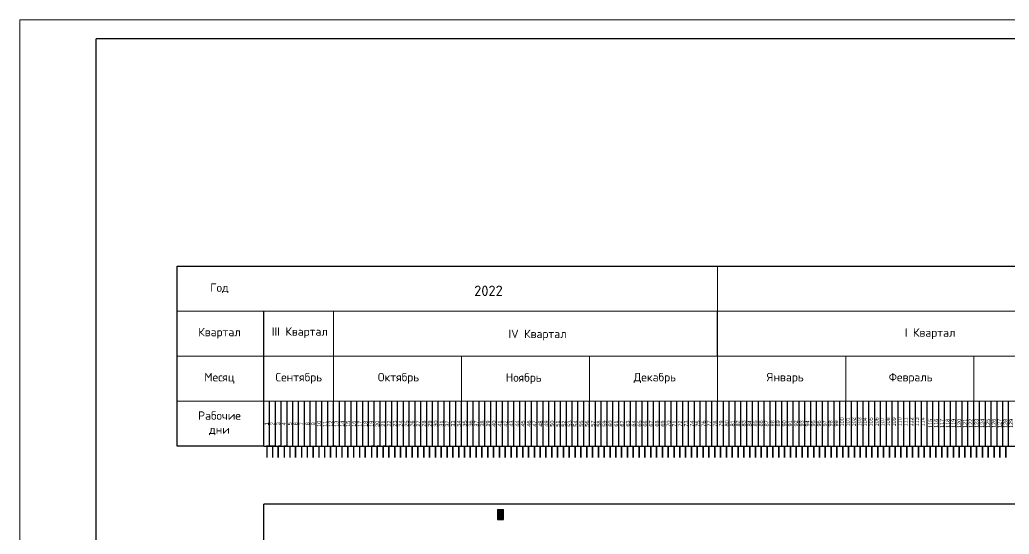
# Model space of a CAD drawing. Header units: millimetres. Extents: x -152693 to 518302, y -31658 to 793547.
# Drawn here: x -152693 to -125442, y 74242 to 88422 of the extents above; entities that cross this region are included whole.
import ezdxf

# ---------------------------------------------------------------- set-up
doc = ezdxf.new("R2010")
doc.units = ezdxf.units.MM
doc.linetypes.add('DASHED', pattern=[7, 5, -2, 0])
doc.styles.add('PDF ISOCPEUR', font='isocpeur.ttf')
doc.styles.get("Standard").update_dxf_attribs({"font": 'arial.ttf'})
doc.styles.add('ГОСТ 450', font='isocpeur.ttf', dxfattribs={"height": 450})

msp = doc.modelspace()

# ---------------------------------------------------------------- hatches: boundary and pattern name
at = {"lineweight": 20}
h = msp.add_hatch(color=1, dxfattribs=at)
h.dxf.hatch_style = 1
h.paths.add_polyline_path([(-139533.09396, 74647.48028), (-139372.80493, 74647.48028), (-139372.80493, 74926.83315), (-139533.09396, 74926.83315)])

# ---------------------------------------------------------------- linework, layer by layer
at = {"color": 0, "lineweight": 30, "ltscale": 1000}
for p in [(-150593.2664, 26577.26969), (-64913.2664, 87897.26969)]:
    msp.add_line(p, (-150593.2664, 87897.26969), dxfattribs=at)
for p, q in [((-148355.37661, 80389.16846), (-148355.37661, 81634.31224)), ((-148355.37661, 81634.31224), (-102614.92692, 81634.31224)), ((-148355.37661, 76667.6753), (-148355.37661, 80389.16846)), ((-145974.27143, 77908.17302), (-145974.27143, 80389.16846)), ((-133471.72698, 79148.67074), (-133471.72698, 80389.16846)), ((-145974.27143, 76667.6753), (-145974.27143, 77908.17302)), ((-145813.9824, 76667.6753), (-145813.9824, 77908.17302)), ((-145653.69337, 76667.6753), (-145653.69337, 77908.17302)), ((-145653.69337, 76667.6753), (-145653.69337, 77908.17302)), ((-145493.40434, 76667.6753), (-145493.40434, 77908.17302)), ((-145493.40434, 76667.6753), (-145493.40434, 77908.17302)), ((-145333.1153, 76667.6753), (-145333.1153, 77908.17302)), ((-145333.1153, 76667.6753), (-145333.1153, 77908.17302)), ((-145172.82627, 76667.6753), (-145172.82627, 77908.17302)), ((-145172.82627, 76667.6753), (-145172.82627, 77908.17302)), ((-145012.53724, 76667.6753), (-145012.53724, 77908.17302)), ((-145012.53724, 76667.6753), (-145012.53724, 77908.17302)), ((-144852.24821, 76667.6753), (-144852.24821, 77908.17302)), ((-144852.24821, 76667.6753), (-144852.24821, 77908.17302)), ((-144691.95918, 76667.6753), (-144691.95918, 77908.17302)), ((-144691.95918, 76667.6753), (-144691.95918, 77908.17302)), ((-144531.67015, 76667.6753), (-144531.67015, 77908.17302)), ((-144531.67015, 76667.6753), (-144531.67015, 77908.17302)), ((-144371.38112, 76667.6753), (-144371.38112, 77908.17302)), ((-144371.38112, 76667.6753), (-144371.38112, 77908.17302)), ((-144211.09208, 76667.6753), (-144211.09208, 77908.17302)), ((-144211.09208, 76667.6753), (-144211.09208, 77908.17302)), ((-144050.80305, 76667.6753), (-144050.80305, 77908.17302)), ((-144050.80305, 76667.6753), (-144050.80305, 77908.17302)), ((-143890.51402, 76667.6753), (-143890.51402, 77908.17302)), ((-143890.51402, 76667.6753), (-143890.51402, 77908.17302)), ((-143730.22499, 76667.6753), (-143730.22499, 77908.17302)), ((-143730.22499, 76667.6753), (-143730.22499, 77908.17302)), ((-143569.93596, 76667.6753), (-143569.93596, 77908.17302)), ((-143569.93596, 76667.6753), (-143569.93596, 77908.17302)), ((-143409.64693, 76667.6753), (-143409.64693, 77908.17302)), ((-143409.64693, 76667.6753), (-143409.64693, 77908.17302)), ((-143249.3579, 76667.6753), (-143249.3579, 77908.17302)), ((-143249.3579, 76667.6753), (-143249.3579, 77908.17302)), ((-143089.06886, 76667.6753), (-143089.06886, 77908.17302)), ((-143089.06886, 76667.6753), (-143089.06886, 77908.17302)), ((-142928.77983, 76667.6753), (-142928.77983, 77908.17302)), ((-142928.77983, 76667.6753), (-142928.77983, 77908.17302)), ((-142768.4908, 76667.6753), (-142768.4908, 77908.17302)), ((-142768.4908, 76667.6753), (-142768.4908, 77908.17302)), ((-142608.20177, 76667.6753), (-142608.20177, 77908.17302)), ((-142608.20177, 76667.6753), (-142608.20177, 77908.17302)), ((-142447.91274, 76667.6753), (-142447.91274, 77908.17302)), ((-142447.91274, 76667.6753), (-142447.91274, 77908.17302)), ((-142287.62371, 76667.6753), (-142287.62371, 77908.17302)), ((-142287.62371, 76667.6753), (-142287.62371, 77908.17302)), ((-142127.33468, 76667.6753), (-142127.33468, 77908.17302)), ((-142127.33468, 76667.6753), (-142127.33468, 77908.17302)), ((-141967.04565, 76667.6753), (-141967.04565, 77908.17302)), ((-141967.04565, 76667.6753), (-141967.04565, 77908.17302)), ((-141806.75661, 76667.6753), (-141806.75661, 77908.17302)), ((-141806.75661, 76667.6753), (-141806.75661, 77908.17302)), ((-141646.46758, 76667.6753), (-141646.46758, 77908.17302)), ((-141646.46758, 76667.6753), (-141646.46758, 77908.17302)), ((-141486.17855, 76667.6753), (-141486.17855, 77908.17302)), ((-141486.17855, 76667.6753), (-141486.17855, 77908.17302)), ((-141325.88952, 76667.6753), (-141325.88952, 77908.17302)), ((-141325.88952, 76667.6753), (-141325.88952, 77908.17302)), ((-141165.60049, 76667.6753), (-141165.60049, 77908.17302)), ((-141165.60049, 76667.6753), (-141165.60049, 77908.17302)), ((-141005.31146, 76667.6753), (-141005.31146, 77908.17302)), ((-141005.31146, 76667.6753), (-141005.31146, 77908.17302)), ((-140845.02243, 76667.6753), (-140845.02243, 77908.17302)), ((-140845.02243, 76667.6753), (-140845.02243, 77908.17302)), ((-140684.73339, 76667.6753), (-140684.73339, 77908.17302)), ((-140684.73339, 76667.6753), (-140684.73339, 77908.17302)), ((-140524.44436, 76667.6753), (-140524.44436, 77908.17302)), ((-140524.44436, 76667.6753), (-140524.44436, 77908.17302)), ((-140364.15533, 76667.6753), (-140364.15533, 77908.17302)), ((-140364.15533, 76667.6753), (-140364.15533, 77908.17302)), ((-140203.8663, 76667.6753), (-140203.8663, 77908.17302)), ((-140203.8663, 76667.6753), (-140203.8663, 77908.17302)), ((-140043.57727, 76667.6753), (-140043.57727, 77908.17302)), ((-140043.57727, 76667.6753), (-140043.57727, 77908.17302)), ((-139883.28824, 76667.6753), (-139883.28824, 77908.17302)), ((-139883.28824, 76667.6753), (-139883.28824, 77908.17302)), ((-139722.99921, 76667.6753), (-139722.99921, 77908.17302)), ((-139722.99921, 76667.6753), (-139722.99921, 77908.17302)), ((-139562.71017, 76667.6753), (-139562.71017, 77908.17302)), ((-139562.71017, 76667.6753), (-139562.71017, 77908.17302)), ((-139402.42114, 76667.6753), (-139402.42114, 77908.17302)), ((-139402.42114, 76667.6753), (-139402.42114, 77908.17302)), ((-139242.13211, 76667.6753), (-139242.13211, 77908.17302)), ((-139242.13211, 76667.6753), (-139242.13211, 77908.17302)), ((-139081.84308, 76667.6753), (-139081.84308, 77908.17302)), ((-139081.84308, 76667.6753), (-139081.84308, 77908.17302)), ((-138921.55405, 76667.6753), (-138921.55405, 77908.17302)), ((-138921.55405, 76667.6753), (-138921.55405, 77908.17302)), ((-138761.26502, 76667.6753), (-138761.26502, 77908.17302)), ((-138761.26502, 76667.6753), (-138761.26502, 77908.17302)), ((-138600.97599, 76667.6753), (-138600.97599, 77908.17302)), ((-138600.97599, 76667.6753), (-138600.97599, 77908.17302)), ((-138440.68695, 76667.6753), (-138440.68695, 77908.17302)), ((-138440.68695, 76667.6753), (-138440.68695, 77908.17302)), ((-138280.39792, 76667.6753), (-138280.39792, 77908.17302)), ((-138280.39792, 76667.6753), (-138280.39792, 77908.17302)), ((-138120.10889, 76667.6753), (-138120.10889, 77908.17302)), ((-138120.10889, 76667.6753), (-138120.10889, 77908.17302)), ((-137959.81986, 76667.6753), (-137959.81986, 77908.17302)), ((-137959.81986, 76667.6753), (-137959.81986, 77908.17302)), ((-137799.53083, 76667.6753), (-137799.53083, 77908.17302)), ((-137799.53083, 76667.6753), (-137799.53083, 77908.17302)), ((-137639.2418, 76667.6753), (-137639.2418, 77908.17302)), ((-137639.2418, 76667.6753), (-137639.2418, 77908.17302)), ((-137478.95277, 76667.6753), (-137478.95277, 77908.17302)), ((-137478.95277, 76667.6753), (-137478.95277, 77908.17302)), ((-137318.66373, 76667.6753), (-137318.66373, 77908.17302)), ((-137318.66373, 76667.6753), (-137318.66373, 77908.17302)), ((-137158.3747, 76667.6753), (-137158.3747, 77908.17302)), ((-137158.3747, 76667.6753), (-137158.3747, 77908.17302)), ((-136998.08567, 76667.6753), (-136998.08567, 77908.17302)), ((-136998.08567, 76667.6753), (-136998.08567, 77908.17302)), ((-136837.79664, 76667.6753), (-136837.79664, 77908.17302)), ((-136837.79664, 76667.6753), (-136837.79664, 77908.17302)), ((-136677.50761, 76667.6753), (-136677.50761, 77908.17302)), ((-136677.50761, 76667.6753), (-136677.50761, 77908.17302)), ((-136517.21858, 76667.6753), (-136517.21858, 77908.17302)), ((-136517.21858, 76667.6753), (-136517.21858, 77908.17302)), ((-136356.92955, 76667.6753), (-136356.92955, 77908.17302)), ((-136356.92955, 76667.6753), (-136356.92955, 77908.17302)), ((-136196.64051, 76667.6753), (-136196.64051, 77908.17302)), ((-136196.64051, 76667.6753), (-136196.64051, 77908.17302)), ((-136036.35148, 76667.6753), (-136036.35148, 77908.17302)), ((-136036.35148, 76667.6753), (-136036.35148, 77908.17302)), ((-135876.06245, 76667.6753), (-135876.06245, 77908.17302)), ((-135876.06245, 76667.6753), (-135876.06245, 77908.17302)), ((-135715.77342, 76667.6753), (-135715.77342, 77908.17302)), ((-135715.77342, 76667.6753), (-135715.77342, 77908.17302)), ((-135555.48439, 76667.6753), (-135555.48439, 77908.17302)), ((-135555.48439, 76667.6753), (-135555.48439, 77908.17302)), ((-135395.19536, 76667.6753), (-135395.19536, 77908.17302)), ((-135395.19536, 76667.6753), (-135395.19536, 77908.17302)), ((-135234.90633, 76667.6753), (-135234.90633, 77908.17302)), ((-135234.90633, 76667.6753), (-135234.90633, 77908.17302)), ((-135074.61729, 76667.6753), (-135074.61729, 77908.17302)), ((-135074.61729, 76667.6753), (-135074.61729, 77908.17302)), ((-134914.32826, 76667.6753), (-134914.32826, 77908.17302)), ((-134914.32826, 76667.6753), (-134914.32826, 77908.17302)), ((-134754.03923, 76667.6753), (-134754.03923, 77908.17302)), ((-134754.03923, 76667.6753), (-134754.03923, 77908.17302)), ((-134593.7502, 76667.6753), (-134593.7502, 77908.17302)), ((-134593.7502, 76667.6753), (-134593.7502, 77908.17302)), ((-134433.46117, 76667.6753), (-134433.46117, 77908.17302)), ((-134433.46117, 76667.6753), (-134433.46117, 77908.17302)), ((-134273.17214, 76667.6753), (-134273.17214, 77908.17302)), ((-134273.17214, 76667.6753), (-134273.17214, 77908.17302)), ((-134112.88311, 76667.6753), (-134112.88311, 77908.17302)), ((-134112.88311, 76667.6753), (-134112.88311, 77908.17302)), ((-133952.59407, 76667.6753), (-133952.59407, 77908.17302)), ((-133952.59407, 76667.6753), (-133952.59407, 77908.17302)), ((-133792.30504, 76667.6753), (-133792.30504, 77908.17302)), ((-133792.30504, 76667.6753), (-133792.30504, 77908.17302)), ((-133632.01601, 76667.6753), (-133632.01601, 77908.17302)), ((-133632.01601, 76667.6753), (-133632.01601, 77908.17302)), ((-133471.72698, 76667.6753), (-133471.72698, 77908.17302)), ((-133471.72698, 76667.6753), (-133471.72698, 77908.17302)), ((-133311.43795, 76667.6753), (-133311.43795, 77908.17302)), ((-133311.43795, 76667.6753), (-133311.43795, 77908.17302)), ((-133151.14892, 76667.6753), (-133151.14892, 77908.17302)), ((-133151.14892, 76667.6753), (-133151.14892, 77908.17302)), ((-132990.85989, 76667.6753), (-132990.85989, 77908.17302)), ((-132990.85989, 76667.6753), (-132990.85989, 77908.17302)), ((-132830.57085, 76667.6753), (-132830.57085, 77908.17302)), ((-132830.57085, 76667.6753), (-132830.57085, 77908.17302)), ((-132670.28182, 76667.6753), (-132670.28182, 77908.17302)), ((-132670.28182, 76667.6753), (-132670.28182, 77908.17302)), ((-132509.99279, 76667.6753), (-132509.99279, 77908.17302)), ((-132509.99279, 76667.6753), (-132509.99279, 77908.17302)), ((-132349.70376, 76667.6753), (-132349.70376, 77908.17302)), ((-132349.70376, 76667.6753), (-132349.70376, 77908.17302)), ((-132189.41473, 76667.6753), (-132189.41473, 77908.17302)), ((-132189.41473, 76667.6753), (-132189.41473, 77908.17302)), ((-132029.1257, 76667.6753), (-132029.1257, 77908.17302)), ((-132029.1257, 76667.6753), (-132029.1257, 77908.17302)), ((-131868.83667, 76667.6753), (-131868.83667, 77908.17302)), ((-131868.83667, 76667.6753), (-131868.83667, 77908.17302)), ((-131708.54763, 76667.6753), (-131708.54763, 77908.17302)), ((-131708.54763, 76667.6753), (-131708.54763, 77908.17302)), ((-131548.2586, 76667.6753), (-131548.2586, 77908.17302)), ((-131548.2586, 76667.6753), (-131548.2586, 77908.17302)), ((-131387.96957, 76667.6753), (-131387.96957, 77908.17302)), ((-131387.96957, 76667.6753), (-131387.96957, 77908.17302)), ((-131227.68054, 76667.6753), (-131227.68054, 77908.17302)), ((-131227.68054, 76667.6753), (-131227.68054, 77908.17302)), ((-131067.39151, 76667.6753), (-131067.39151, 77908.17302)), ((-131067.39151, 76667.6753), (-131067.39151, 77908.17302)), ((-130907.10248, 76667.6753), (-130907.10248, 77908.17302)), ((-130907.10248, 76667.6753), (-130907.10248, 77908.17302)), ((-130746.81345, 76667.6753), (-130746.81345, 77908.17302)), ((-130746.81345, 76667.6753), (-130746.81345, 77908.17302)), ((-130586.52441, 76667.6753), (-130586.52441, 77908.17302)), ((-130586.52441, 76667.6753), (-130586.52441, 77908.17302)), ((-130426.23538, 76667.6753), (-130426.23538, 77908.17302)), ((-130426.23538, 76667.6753), (-130426.23538, 77908.17302)), ((-130265.94635, 76667.6753), (-130265.94635, 77908.17302)), ((-130265.94635, 76667.6753), (-130265.94635, 77908.17302)), ((-130105.65732, 76667.6753), (-130105.65732, 77908.17302)), ((-130105.65732, 76667.6753), (-130105.65732, 77908.17302)), ((-129945.36829, 76667.6753), (-129945.36829, 77908.17302)), ((-129945.36829, 76667.6753), (-129945.36829, 77908.17302)), ((-129785.07926, 76667.6753), (-129785.07926, 77908.17302)), ((-129785.07926, 76667.6753), (-129785.07926, 77908.17302)), ((-129624.79023, 76667.6753), (-129624.79023, 77908.17302)), ((-129624.79023, 76667.6753), (-129624.79023, 77908.17302)), ((-129464.50119, 76667.6753), (-129464.50119, 77908.17302)), ((-129464.50119, 76667.6753), (-129464.50119, 77908.17302)), ((-129304.21216, 76667.6753), (-129304.21216, 77908.17302)), ((-129304.21216, 76667.6753), (-129304.21216, 77908.17302)), ((-129143.92313, 76667.6753), (-129143.92313, 77908.17302)), ((-129143.92313, 76667.6753), (-129143.92313, 77908.17302)), ((-128983.6341, 76667.6753), (-128983.6341, 77908.17302)), ((-128983.6341, 76667.6753), (-128983.6341, 77908.17302)), ((-128823.34507, 76667.6753), (-128823.34507, 77908.17302)), ((-128823.34507, 76667.6753), (-128823.34507, 77908.17302)), ((-128663.05604, 76667.6753), (-128663.05604, 77908.17302)), ((-128663.05604, 76667.6753), (-128663.05604, 77908.17302)), ((-128502.76701, 76667.6753), (-128502.76701, 77908.17302)), ((-128502.76701, 76667.6753), (-128502.76701, 77908.17302)), ((-128342.47797, 76667.6753), (-128342.47797, 77908.17302)), ((-128342.47797, 76667.6753), (-128342.47797, 77908.17302)), ((-128182.18894, 76667.6753), (-128182.18894, 77908.17302)), ((-128182.18894, 76667.6753), (-128182.18894, 77908.17302)), ((-128021.89991, 76667.6753), (-128021.89991, 77908.17302)), ((-128021.89991, 76667.6753), (-128021.89991, 77908.17302)), ((-127861.61088, 76667.6753), (-127861.61088, 77908.17302)), ((-127861.61088, 76667.6753), (-127861.61088, 77908.17302)), ((-127701.32185, 76667.6753), (-127701.32185, 77908.17302)), ((-127701.32185, 76667.6753), (-127701.32185, 77908.17302)), ((-127541.03282, 76667.6753), (-127541.03282, 77908.17302)), ((-127541.03282, 76667.6753), (-127541.03282, 77908.17302)), ((-127380.74379, 76667.6753), (-127380.74379, 77908.17302)), ((-127380.74379, 76667.6753), (-127380.74379, 77908.17302)), ((-127220.45475, 76667.6753), (-127220.45475, 77908.17302)), ((-127220.45475, 76667.6753), (-127220.45475, 77908.17302)), ((-127060.16572, 76667.6753), (-127060.16572, 77908.17302)), ((-127060.16572, 76667.6753), (-127060.16572, 77908.17302)), ((-126899.87669, 76667.6753), (-126899.87669, 77908.17302)), ((-126899.87669, 76667.6753), (-126899.87669, 77908.17302)), ((-126739.58766, 76667.6753), (-126739.58766, 77908.17302)), ((-126739.58766, 76667.6753), (-126739.58766, 77908.17302)), ((-126579.29863, 76667.6753), (-126579.29863, 77908.17302)), ((-126579.29863, 76667.6753), (-126579.29863, 77908.17302)), ((-126419.0096, 76667.6753), (-126419.0096, 77908.17302)), ((-126419.0096, 76667.6753), (-126419.0096, 77908.17302)), ((-126258.72057, 76667.6753), (-126258.72057, 77908.17302)), ((-126258.72057, 76667.6753), (-126258.72057, 77908.17302)), ((-126098.43153, 76667.6753), (-126098.43153, 77908.17302)), ((-126098.43153, 76667.6753), (-126098.43153, 77908.17302)), ((-125938.1425, 76667.6753), (-125938.1425, 77908.17302)), ((-125938.1425, 76667.6753), (-125938.1425, 77908.17302)), ((-125777.85347, 76667.6753), (-125777.85347, 77908.17302)), ((-125777.85347, 76667.6753), (-125777.85347, 77908.17302)), ((-125617.56444, 76667.6753), (-125617.56444, 77908.17302)), ((-125617.56444, 76667.6753), (-125617.56444, 77908.17302)), ((-125457.27541, 76667.6753), (-125457.27541, 77908.17302)), ((-125457.27541, 76667.6753), (-125457.27541, 77908.17302)), ((-145974.27143, 76667.6753), (-148355.37661, 76667.6753)), ((-145974.27143, 76667.6753), (-69035.53635, 76667.6753)), ((-145974.27143, 76667.6753), (-145811.65937, 76667.6753)), ((-145974.27143, 76667.6753), (-145809.33634, 76667.6753)), ((-145974.27143, 76667.6753), (-145813.9824, 76667.6753)), ((-145974.27143, 76667.6753), (-145813.9824, 76667.6753)), ((-145811.65937, 76667.6753), (-145894.12691, 76667.6753)), ((-145813.9824, 76667.6753), (-145891.80389, 76667.6753)), ((-145891.80389, 76667.6753), (-145891.80389, 76356.38935)), ((-145813.9824, 76667.6753), (-145653.69337, 76667.6753)), ((-145646.72428, 76667.6753), (-145809.33634, 76667.6753)), ((-145809.33634, 76667.6753), (-145728.03031, 76667.6753)), ((-145653.69337, 76667.6753), (-145733.83788, 76667.6753)), ((-145733.83788, 76667.6753), (-145733.83788, 76356.38935)), ((-145646.72428, 76667.6753), (-145653.69337, 76667.6753)), ((-145653.69337, 76667.6753), (-145493.40434, 76667.6753)), ((-145646.72428, 76667.6753), (-145481.78919, 76667.6753)), ((-145493.40434, 76667.6753), (-145573.54885, 76667.6753)), ((-145573.54885, 76667.6753), (-145573.54885, 76356.38935)), ((-145573.54885, 76356.38935), (-145573.54885, 76667.6753)), ((-145573.54885, 76667.6753), (-145493.40434, 76667.6753)), ((-145481.78919, 76667.6753), (-145564.25673, 76667.6753)), ((-145493.40434, 76667.6753), (-145333.1153, 76667.6753)), ((-145333.1153, 76667.6753), (-145413.25982, 76667.6753)), ((-145413.25982, 76667.6753), (-145413.25982, 76356.38935)), ((-145413.25982, 76667.6753), (-145413.25982, 76356.38935)), ((-145255.29382, 76667.6753), (-145255.29382, 76356.38935)), ((-145095.00479, 76667.6753), (-145095.00479, 76356.38935)), ((-145095.00479, 76356.38935), (-145095.00479, 76667.6753)), ((-144934.71576, 76667.6753), (-144934.71576, 76356.38935)), ((-144934.71576, 76667.6753), (-144934.71576, 76356.38935)), ((-144776.74975, 76667.6753), (-144776.74975, 76356.38935)), ((-144616.46072, 76667.6753), (-144616.46072, 76356.38935)), ((-144616.46072, 76356.38935), (-144616.46072, 76667.6753)), ((-144456.17169, 76667.6753), (-144456.17169, 76356.38935)), ((-144456.17169, 76667.6753), (-144456.17169, 76356.38935)), ((-144298.20569, 76667.6753), (-144298.20569, 76356.38935)), ((-144162.30847, 76667.6753), (-143997.37338, 76667.6753)), ((-144137.91666, 76667.6753), (-144137.91666, 76356.38935)), ((-144137.91666, 76356.38935), (-144137.91666, 76667.6753)), ((-143997.37338, 76667.6753), (-144079.84092, 76667.6753)), ((-143977.62763, 76667.6753), (-143977.62763, 76356.38935)), ((-143977.62763, 76667.6753), (-143977.62763, 76356.38935)), ((-143819.66162, 76667.6753), (-143819.66162, 76356.38935)), ((-143659.37259, 76667.6753), (-143659.37259, 76356.38935)), ((-143659.37259, 76356.38935), (-143659.37259, 76667.6753)), ((-143499.08356, 76667.6753), (-143499.08356, 76356.38935)), ((-143499.08356, 76667.6753), (-143499.08356, 76356.38935)), ((-143341.11756, 76667.6753), (-143341.11756, 76356.38935)), ((-143180.82853, 76667.6753), (-143180.82853, 76356.38935)), ((-143180.82853, 76356.38935), (-143180.82853, 76667.6753)), ((-143089.06886, 76667.6753), (-142928.77983, 76667.6753)), ((-142928.77983, 76667.6753), (-143008.92435, 76667.6753)), ((-143008.92435, 76667.6753), (-143008.92435, 76356.38935)), ((-142928.77983, 76667.6753), (-142768.4908, 76667.6753)), ((-142768.4908, 76667.6753), (-142848.63532, 76667.6753)), ((-142848.63532, 76667.6753), (-142848.63532, 76356.38935)), ((-142848.63532, 76356.38935), (-142848.63532, 76667.6753)), ((-142848.63532, 76667.6753), (-142768.4908, 76667.6753)), ((-142768.4908, 76667.6753), (-142608.20177, 76667.6753)), ((-142608.20177, 76667.6753), (-142688.34629, 76667.6753)), ((-142688.34629, 76667.6753), (-142688.34629, 76356.38935)), ((-142688.34629, 76356.38935), (-142688.34629, 76667.6753)), ((-142688.34629, 76667.6753), (-142608.20177, 76667.6753)), ((-142608.20177, 76667.6753), (-142447.91274, 76667.6753)), ((-142447.91274, 76667.6753), (-142528.05726, 76667.6753)), ((-142528.05726, 76667.6753), (-142528.05726, 76356.38935)), ((-142528.05726, 76667.6753), (-142528.05726, 76356.38935)), ((-142528.05726, 76356.38935), (-142528.05726, 76667.6753)), ((-142367.76822, 76667.6753), (-142367.76822, 76356.38935)), ((-142367.76822, 76356.38935), (-142367.76822, 76667.6753)), ((-142207.47919, 76667.6753), (-142207.47919, 76356.38935)), ((-142207.47919, 76667.6753), (-142207.47919, 76356.38935)), ((-142207.47919, 76356.38935), (-142207.47919, 76667.6753)), ((-142047.19016, 76667.6753), (-142047.19016, 76356.38935)), ((-142047.19016, 76356.38935), (-142047.19016, 76667.6753)), ((-141886.90113, 76667.6753), (-141886.90113, 76356.38935)), ((-141886.90113, 76667.6753), (-141886.90113, 76356.38935)), ((-141886.90113, 76356.38935), (-141886.90113, 76667.6753)), ((-141726.6121, 76667.6753), (-141726.6121, 76356.38935)), ((-141726.6121, 76356.38935), (-141726.6121, 76667.6753)), ((-141566.32307, 76667.6753), (-141566.32307, 76356.38935)), ((-141566.32307, 76667.6753), (-141566.32307, 76356.38935)), ((-141566.32307, 76356.38935), (-141566.32307, 76667.6753)), ((-141406.03404, 76667.6753), (-141406.03404, 76356.38935)), ((-141406.03404, 76356.38935), (-141406.03404, 76667.6753)), ((-141245.745, 76667.6753), (-141245.745, 76356.38935)), ((-141245.745, 76667.6753), (-141245.745, 76356.38935)), ((-141245.745, 76356.38935), (-141245.745, 76667.6753)), ((-141085.45597, 76667.6753), (-141085.45597, 76356.38935)), ((-141085.45597, 76356.38935), (-141085.45597, 76667.6753)), ((-140925.16694, 76667.6753), (-140925.16694, 76356.38935)), ((-140925.16694, 76667.6753), (-140925.16694, 76356.38935)), ((-140925.16694, 76356.38935), (-140925.16694, 76667.6753)), ((-140764.87791, 76667.6753), (-140764.87791, 76356.38935)), ((-140764.87791, 76356.38935), (-140764.87791, 76667.6753)), ((-140604.58888, 76667.6753), (-140604.58888, 76356.38935)), ((-140604.58888, 76667.6753), (-140604.58888, 76356.38935)), ((-140604.58888, 76356.38935), (-140604.58888, 76667.6753)), ((-140444.29985, 76667.6753), (-140444.29985, 76356.38935)), ((-140444.29985, 76667.6753), (-140444.29985, 76356.38935)), ((-140444.29985, 76356.38935), (-140444.29985, 76667.6753)), ((-140284.01082, 76667.6753), (-140284.01082, 76356.38935)), ((-140284.01082, 76356.38935), (-140284.01082, 76667.6753)), ((-140123.72178, 76667.6753), (-140123.72178, 76356.38935)), ((-140123.72178, 76667.6753), (-140123.72178, 76356.38935)), ((-140123.72178, 76356.38935), (-140123.72178, 76667.6753)), ((-139963.43275, 76667.6753), (-139963.43275, 76356.38935)), ((-139963.43275, 76356.38935), (-139963.43275, 76667.6753)), ((-139803.14372, 76667.6753), (-139803.14372, 76356.38935)), ((-139803.14372, 76667.6753), (-139803.14372, 76356.38935)), ((-139803.14372, 76356.38935), (-139803.14372, 76667.6753)), ((-139642.85469, 76667.6753), (-139642.85469, 76356.38935)), ((-139642.85469, 76356.38935), (-139642.85469, 76667.6753)), ((-139482.56566, 76667.6753), (-139482.56566, 76356.38935)), ((-139482.56566, 76667.6753), (-139482.56566, 76356.38935)), ((-139482.56566, 76356.38935), (-139482.56566, 76667.6753)), ((-139322.27663, 76667.6753), (-139322.27663, 76356.38935)), ((-139322.27663, 76667.6753), (-139322.27663, 76356.38935)), ((-139322.27663, 76356.38935), (-139322.27663, 76667.6753)), ((-139161.9876, 76667.6753), (-139161.9876, 76356.38935)), ((-139161.9876, 76356.38935), (-139161.9876, 76667.6753)), ((-139001.69856, 76667.6753), (-139001.69856, 76356.38935)), ((-139001.69856, 76667.6753), (-139001.69856, 76356.38935)), ((-139001.69856, 76356.38935), (-139001.69856, 76667.6753)), ((-138841.40953, 76667.6753), (-138841.40953, 76356.38935)), ((-138841.40953, 76356.38935), (-138841.40953, 76667.6753)), ((-138681.1205, 76667.6753), (-138681.1205, 76356.38935)), ((-138681.1205, 76667.6753), (-138681.1205, 76356.38935)), ((-138681.1205, 76356.38935), (-138681.1205, 76667.6753)), ((-138520.83147, 76667.6753), (-138520.83147, 76356.38935)), ((-138520.83147, 76356.38935), (-138520.83147, 76667.6753)), ((-138360.54244, 76667.6753), (-138360.54244, 76356.38935)), ((-138360.54244, 76667.6753), (-138360.54244, 76356.38935)), ((-138360.54244, 76356.38935), (-138360.54244, 76667.6753)), ((-138200.25341, 76667.6753), (-138200.25341, 76356.38935)), ((-138200.25341, 76667.6753), (-138200.25341, 76356.38935)), ((-138200.25341, 76356.38935), (-138200.25341, 76667.6753)), ((-138039.96438, 76667.6753), (-138039.96438, 76356.38935)), ((-138039.96438, 76356.38935), (-138039.96438, 76667.6753)), ((-137879.67534, 76667.6753), (-137879.67534, 76356.38935)), ((-137879.67534, 76667.6753), (-137879.67534, 76356.38935)), ((-137879.67534, 76356.38935), (-137879.67534, 76667.6753)), ((-137719.38631, 76667.6753), (-137719.38631, 76356.38935)), ((-137719.38631, 76356.38935), (-137719.38631, 76667.6753)), ((-137559.09728, 76667.6753), (-137559.09728, 76356.38935)), ((-137559.09728, 76667.6753), (-137559.09728, 76356.38935)), ((-137559.09728, 76356.38935), (-137559.09728, 76667.6753)), ((-137398.80825, 76667.6753), (-137398.80825, 76356.38935)), ((-137398.80825, 76356.38935), (-137398.80825, 76667.6753)), ((-137238.51922, 76667.6753), (-137238.51922, 76356.38935)), ((-137238.51922, 76667.6753), (-137238.51922, 76356.38935)), ((-137238.51922, 76356.38935), (-137238.51922, 76667.6753)), ((-137078.23019, 76667.6753), (-137078.23019, 76356.38935)), ((-137078.23019, 76667.6753), (-137078.23019, 76356.38935)), ((-137078.23019, 76356.38935), (-137078.23019, 76667.6753)), ((-136917.94116, 76667.6753), (-136917.94116, 76356.38935)), ((-136917.94116, 76356.38935), (-136917.94116, 76667.6753)), ((-136757.65212, 76667.6753), (-136757.65212, 76356.38935)), ((-136757.65212, 76667.6753), (-136757.65212, 76356.38935)), ((-136757.65212, 76356.38935), (-136757.65212, 76667.6753)), ((-136597.36309, 76667.6753), (-136597.36309, 76356.38935)), ((-136597.36309, 76356.38935), (-136597.36309, 76667.6753)), ((-136437.07406, 76667.6753), (-136437.07406, 76356.38935)), ((-136437.07406, 76667.6753), (-136437.07406, 76356.38935)), ((-136437.07406, 76356.38935), (-136437.07406, 76667.6753)), ((-136276.78503, 76667.6753), (-136276.78503, 76356.38935)), ((-136276.78503, 76356.38935), (-136276.78503, 76667.6753)), ((-136116.496, 76667.6753), (-136116.496, 76356.38935)), ((-136116.496, 76667.6753), (-136116.496, 76356.38935)), ((-136116.496, 76667.6753), (-136116.496, 76356.38935)), ((-136116.496, 76356.38935), (-136116.496, 76667.6753)), ((-135956.20697, 76667.6753), (-135956.20697, 76356.38935)), ((-135956.20697, 76356.38935), (-135956.20697, 76667.6753)), ((-135795.91794, 76667.6753), (-135795.91794, 76356.38935)), ((-135795.91794, 76667.6753), (-135795.91794, 76356.38935)), ((-135795.91794, 76356.38935), (-135795.91794, 76667.6753)), ((-135635.6289, 76667.6753), (-135635.6289, 76356.38935)), ((-135635.6289, 76356.38935), (-135635.6289, 76667.6753)), ((-135475.33987, 76667.6753), (-135475.33987, 76356.38935)), ((-135475.33987, 76667.6753), (-135475.33987, 76356.38935)), ((-135475.33987, 76356.38935), (-135475.33987, 76667.6753)), ((-135315.05084, 76667.6753), (-135315.05084, 76356.38935)), ((-135315.05084, 76356.38935), (-135315.05084, 76667.6753)), ((-135154.76181, 76667.6753), (-135154.76181, 76356.38935)), ((-135154.76181, 76667.6753), (-135154.76181, 76356.38935)), ((-135154.76181, 76356.38935), (-135154.76181, 76667.6753)), ((-134994.47278, 76667.6753), (-134994.47278, 76356.38935)), ((-134994.47278, 76667.6753), (-134994.47278, 76356.38935)), ((-134994.47278, 76356.38935), (-134994.47278, 76667.6753)), ((-134834.18375, 76667.6753), (-134834.18375, 76356.38935)), ((-134834.18375, 76356.38935), (-134834.18375, 76667.6753)), ((-134673.89472, 76667.6753), (-134673.89472, 76356.38935)), ((-134673.89472, 76667.6753), (-134673.89472, 76356.38935)), ((-134673.89472, 76356.38935), (-134673.89472, 76667.6753)), ((-134513.60568, 76667.6753), (-134513.60568, 76356.38935)), ((-134513.60568, 76356.38935), (-134513.60568, 76667.6753)), ((-134353.31665, 76667.6753), (-134353.31665, 76356.38935)), ((-134353.31665, 76667.6753), (-134353.31665, 76356.38935)), ((-134353.31665, 76356.38935), (-134353.31665, 76667.6753)), ((-134193.02762, 76667.6753), (-134193.02762, 76356.38935)), ((-134193.02762, 76356.38935), (-134193.02762, 76667.6753)), ((-134032.73859, 76667.6753), (-134032.73859, 76356.38935)), ((-134032.73859, 76667.6753), (-134032.73859, 76356.38935)), ((-134032.73859, 76356.38935), (-134032.73859, 76667.6753)), ((-133872.44956, 76667.6753), (-133872.44956, 76356.38935)), ((-133872.44956, 76667.6753), (-133872.44956, 76356.38935)), ((-133872.44956, 76356.38935), (-133872.44956, 76667.6753)), ((-133712.16053, 76667.6753), (-133712.16053, 76356.38935)), ((-133712.16053, 76356.38935), (-133712.16053, 76667.6753)), ((-133551.8715, 76667.6753), (-133551.8715, 76356.38935)), ((-133551.8715, 76667.6753), (-133551.8715, 76356.38935)), ((-133551.8715, 76356.38935), (-133551.8715, 76667.6753)), ((-133391.58246, 76667.6753), (-133391.58246, 76356.38935)), ((-133391.58246, 76356.38935), (-133391.58246, 76667.6753)), ((-133231.29343, 76667.6753), (-133231.29343, 76356.38935)), ((-133231.29343, 76667.6753), (-133231.29343, 76356.38935)), ((-133231.29343, 76356.38935), (-133231.29343, 76667.6753)), ((-133071.0044, 76667.6753), (-133071.0044, 76356.38935)), ((-133071.0044, 76356.38935), (-133071.0044, 76667.6753)), ((-132910.71537, 76667.6753), (-132910.71537, 76356.38935)), ((-132910.71537, 76667.6753), (-132910.71537, 76356.38935)), ((-132910.71537, 76356.38935), (-132910.71537, 76667.6753)), ((-132750.42634, 76667.6753), (-132750.42634, 76356.38935)), ((-132750.42634, 76667.6753), (-132750.42634, 76356.38935)), ((-132750.42634, 76356.38935), (-132750.42634, 76667.6753)), ((-132590.13731, 76667.6753), (-132590.13731, 76356.38935)), ((-132590.13731, 76356.38935), (-132590.13731, 76667.6753)), ((-132429.84828, 76667.6753), (-132429.84828, 76356.38935)), ((-132429.84828, 76667.6753), (-132429.84828, 76356.38935)), ((-132429.84828, 76356.38935), (-132429.84828, 76667.6753)), ((-132269.55924, 76667.6753), (-132269.55924, 76356.38935)), ((-132269.55924, 76356.38935), (-132269.55924, 76667.6753)), ((-132109.27021, 76667.6753), (-132109.27021, 76356.38935)), ((-132109.27021, 76667.6753), (-132109.27021, 76356.38935)), ((-132109.27021, 76356.38935), (-132109.27021, 76667.6753)), ((-131948.98118, 76667.6753), (-131948.98118, 76356.38935)), ((-131948.98118, 76356.38935), (-131948.98118, 76667.6753)), ((-131788.69215, 76667.6753), (-131788.69215, 76356.38935)), ((-131788.69215, 76667.6753), (-131788.69215, 76356.38935)), ((-131788.69215, 76356.38935), (-131788.69215, 76667.6753)), ((-131628.40312, 76667.6753), (-131628.40312, 76356.38935)), ((-131628.40312, 76667.6753), (-131628.40312, 76356.38935)), ((-131628.40312, 76356.38935), (-131628.40312, 76667.6753)), ((-131468.11409, 76667.6753), (-131468.11409, 76356.38935)), ((-131468.11409, 76356.38935), (-131468.11409, 76667.6753)), ((-131307.82506, 76667.6753), (-131307.82506, 76356.38935)), ((-131307.82506, 76667.6753), (-131307.82506, 76356.38935)), ((-131307.82506, 76356.38935), (-131307.82506, 76667.6753)), ((-131147.53602, 76667.6753), (-131147.53602, 76356.38935)), ((-131147.53602, 76356.38935), (-131147.53602, 76667.6753)), ((-130987.24699, 76667.6753), (-130987.24699, 76356.38935)), ((-130987.24699, 76667.6753), (-130987.24699, 76356.38935)), ((-130987.24699, 76356.38935), (-130987.24699, 76667.6753)), ((-130826.95796, 76667.6753), (-130826.95796, 76356.38935)), ((-130826.95796, 76356.38935), (-130826.95796, 76667.6753)), ((-130666.66893, 76667.6753), (-130666.66893, 76356.38935)), ((-130666.66893, 76667.6753), (-130666.66893, 76356.38935)), ((-130666.66893, 76667.6753), (-130666.66893, 76356.38935)), ((-130666.66893, 76356.38935), (-130666.66893, 76667.6753)), ((-130506.3799, 76667.6753), (-130506.3799, 76356.38935)), ((-130506.3799, 76356.38935), (-130506.3799, 76667.6753)), ((-130346.09087, 76667.6753), (-130346.09087, 76356.38935)), ((-130346.09087, 76667.6753), (-130346.09087, 76356.38935)), ((-130346.09087, 76356.38935), (-130346.09087, 76667.6753)), ((-130185.80184, 76667.6753), (-130185.80184, 76356.38935)), ((-130185.80184, 76356.38935), (-130185.80184, 76667.6753)), ((-130025.5128, 76667.6753), (-130025.5128, 76356.38935)), ((-130025.5128, 76667.6753), (-130025.5128, 76356.38935)), ((-130025.5128, 76356.38935), (-130025.5128, 76667.6753)), ((-129865.22377, 76667.6753), (-129865.22377, 76356.38935)), ((-129865.22377, 76356.38935), (-129865.22377, 76667.6753)), ((-129704.93474, 76667.6753), (-129704.93474, 76356.38935)), ((-129704.93474, 76667.6753), (-129704.93474, 76356.38935)), ((-129704.93474, 76356.38935), (-129704.93474, 76667.6753)), ((-129544.64571, 76667.6753), (-129544.64571, 76356.38935)), ((-129544.64571, 76667.6753), (-129544.64571, 76356.38935)), ((-129544.64571, 76356.38935), (-129544.64571, 76667.6753)), ((-129384.35668, 76667.6753), (-129384.35668, 76356.38935)), ((-129384.35668, 76356.38935), (-129384.35668, 76667.6753)), ((-129224.06765, 76667.6753), (-129224.06765, 76356.38935)), ((-129224.06765, 76667.6753), (-129224.06765, 76356.38935)), ((-129224.06765, 76356.38935), (-129224.06765, 76667.6753)), ((-129063.77862, 76667.6753), (-129063.77862, 76356.38935)), ((-129063.77862, 76356.38935), (-129063.77862, 76667.6753)), ((-128903.48958, 76667.6753), (-128903.48958, 76356.38935)), ((-128903.48958, 76667.6753), (-128903.48958, 76356.38935)), ((-128903.48958, 76356.38935), (-128903.48958, 76667.6753)), ((-128743.20055, 76667.6753), (-128743.20055, 76356.38935)), ((-128743.20055, 76356.38935), (-128743.20055, 76667.6753)), ((-128582.91152, 76667.6753), (-128582.91152, 76356.38935)), ((-128582.91152, 76667.6753), (-128582.91152, 76356.38935)), ((-128582.91152, 76356.38935), (-128582.91152, 76667.6753)), ((-128422.62249, 76667.6753), (-128422.62249, 76356.38935)), ((-128422.62249, 76667.6753), (-128422.62249, 76356.38935)), ((-128422.62249, 76356.38935), (-128422.62249, 76667.6753)), ((-128262.33346, 76667.6753), (-128262.33346, 76356.38935)), ((-128262.33346, 76356.38935), (-128262.33346, 76667.6753)), ((-128102.04443, 76667.6753), (-128102.04443, 76356.38935)), ((-128102.04443, 76667.6753), (-128102.04443, 76356.38935)), ((-128102.04443, 76356.38935), (-128102.04443, 76667.6753)), ((-127941.7554, 76667.6753), (-127941.7554, 76356.38935)), ((-127941.7554, 76356.38935), (-127941.7554, 76667.6753)), ((-127781.46636, 76667.6753), (-127781.46636, 76356.38935)), ((-127781.46636, 76667.6753), (-127781.46636, 76356.38935)), ((-127781.46636, 76356.38935), (-127781.46636, 76667.6753)), ((-127621.17733, 76667.6753), (-127621.17733, 76356.38935)), ((-127621.17733, 76356.38935), (-127621.17733, 76667.6753)), ((-127460.8883, 76667.6753), (-127460.8883, 76356.38935)), ((-127460.8883, 76667.6753), (-127460.8883, 76356.38935)), ((-127460.8883, 76356.38935), (-127460.8883, 76667.6753)), ((-127300.59927, 76667.6753), (-127300.59927, 76356.38935)), ((-127300.59927, 76667.6753), (-127300.59927, 76356.38935)), ((-127300.59927, 76356.38935), (-127300.59927, 76667.6753)), ((-127140.31024, 76667.6753), (-127140.31024, 76356.38935)), ((-127140.31024, 76356.38935), (-127140.31024, 76667.6753)), ((-126980.02121, 76667.6753), (-126980.02121, 76356.38935)), ((-126980.02121, 76667.6753), (-126980.02121, 76356.38935)), ((-126980.02121, 76356.38935), (-126980.02121, 76667.6753)), ((-126819.73218, 76667.6753), (-126819.73218, 76356.38935)), ((-126819.73218, 76356.38935), (-126819.73218, 76667.6753)), ((-126659.44314, 76667.6753), (-126659.44314, 76356.38935)), ((-126659.44314, 76667.6753), (-126659.44314, 76356.38935)), ((-126659.44314, 76356.38935), (-126659.44314, 76667.6753)), ((-126499.15411, 76667.6753), (-126499.15411, 76356.38935)), ((-126499.15411, 76356.38935), (-126499.15411, 76667.6753)), ((-126338.86508, 76667.6753), (-126338.86508, 76356.38935)), ((-126338.86508, 76667.6753), (-126338.86508, 76356.38935)), ((-126338.86508, 76356.38935), (-126338.86508, 76667.6753)), ((-126178.57605, 76667.6753), (-126178.57605, 76356.38935)), ((-126178.57605, 76667.6753), (-126178.57605, 76356.38935)), ((-126178.57605, 76356.38935), (-126178.57605, 76667.6753)), ((-126018.28702, 76667.6753), (-126018.28702, 76356.38935)), ((-126018.28702, 76356.38935), (-126018.28702, 76667.6753)), ((-125857.99799, 76667.6753), (-125857.99799, 76356.38935)), ((-125857.99799, 76667.6753), (-125857.99799, 76356.38935)), ((-125857.99799, 76356.38935), (-125857.99799, 76667.6753)), ((-125697.70896, 76667.6753), (-125697.70896, 76356.38935)), ((-125697.70896, 76356.38935), (-125697.70896, 76667.6753)), ((-125537.41992, 76667.6753), (-125537.41992, 76356.38935)), ((-125537.41992, 76667.6753), (-125537.41992, 76356.38935)), ((-125537.41992, 76356.38935), (-125537.41992, 76667.6753)), ((-70055.09251, 75070.12998), (-145974.27143, 75070.12998)), ((-145974.27143, 72986.18445), (-145974.27143, 75070.12998)), ((-139533.09396, 74926.83315), (-139533.09396, 74647.48028)), ((-139533.09396, 74926.83315), (-139372.80493, 74926.83315)), ((-139372.80493, 74647.48028), (-139372.80493, 74926.83315)), ((-139533.09396, 74647.48028), (-139372.80493, 74647.48028))]:
    msp.add_line(p, q)
at = {"lineweight": 20}
for p, q in [((-148355.37661, 76667.6753), (-148355.37661, 77908.17302)), ((-145809.33634, 76667.6753), (-145974.27143, 76667.6753))]:
    msp.add_line(p, q, dxfattribs=at)
at = {"linetype": 'DASHED', "lineweight": 20}
for q in [(-145646.72428, 76667.6753), (-145809.33634, 76667.6753)]:
    msp.add_line((-145974.27143, 76667.6753), q, dxfattribs=at)
at = {"color": 0, "linetype": 'ByBlock', "lineweight": 15, "ltscale": 20}
msp.add_lwpolyline([(-152693.2664, 26052.26969), (-64388.2664, 26052.26969), (-64388.2664, 88422.26969), (-152693.2664, 88422.26969)], close=True, dxfattribs=at)
at = {"lineweight": 20}
for points in [[(-133471.72698, 81634.31224), (-133471.72698, 79148.67074)], [(-148355.37661, 80389.16846), (-95004.68247, 80389.16846)], [(-144050.80305, 80389.16846), (-144050.80305, 79148.67074)], [(-148355.37661, 79148.67074), (-69035.53635, 79148.67074), (-69035.53635, 77908.17302), (-148355.37661, 77908.17302)], [(-144050.80305, 79148.67074), (-144050.80305, 77908.17302)], [(-140524.44436, 79148.67074), (-140524.44436, 77908.17302)], [(-140524.44436, 79148.67074), (-140524.44436, 77908.17302)], [(-136998.08567, 79148.67074), (-136998.08567, 77908.17302)], [(-136998.08567, 79148.67074), (-136998.08567, 77908.17302)], [(-133471.72698, 79148.67074), (-133471.72698, 77908.17302)], [(-133471.72698, 79148.67074), (-133471.72698, 77908.17302)], [(-129945.36829, 79148.67074), (-129945.36829, 77908.17302)], [(-129945.36829, 79148.67074), (-129945.36829, 77908.17302)], [(-126419.0096, 79148.67074), (-126419.0096, 77908.17302)], [(-126419.0096, 79148.67074), (-126419.0096, 77908.17302)]]:
    msp.add_lwpolyline(points, dxfattribs=at)
at = {"color": 1, "lineweight": 20}
msp.add_lwpolyline([(-139533.09396, 74926.83315), (-139372.80493, 74926.83315), (-139372.80493, 74647.48028), (-139533.09396, 74647.48028)], close=True, dxfattribs=at)

# ---------------------------------------------------------------- texts
at = {"lineweight": 20, "attachment_point": 5, "style": 'ГОСТ 450'}
for s, width, insert, char_height in [('Год', 1549.6248917, (-147193.54415, 81021.45693), 232.443734), ('Квартал', 1549.6248917, (-147193.54415, 79783.28224), 232.443734), ('III Квартал', 2289.6681896, (-144981.02207, 79797.47602), 232.4437338), ('IV Квартал', 3268.2742461, (-138434.41939, 79733.66874), 232.443734), ('I Квартал', 3258.538874, (-127620.27348, 79768.66989), 232.443734), ('Месяц', 1549.6248917, (-147193.54415, 78540.46149), 232.443734), ('Сентябрь', 1549.6248917, (-145009.37225, 78540.46149), 232.443734), ('Октябрь', 1549.6248917, (-142262.94804, 78540.46149), 232.443734), ('Ноябрь', 1549.6248917, (-138813.69053, 78530.97797), 232.443734), ('Декабрь', 1549.6248917, (-135202.52288, 78540.46149), 232.443734), ('Январь', 1549.6248917, (-131610.2786, 78540.46149), 232.443734), ('Февраль', 1549.6248917, (-128155.73214, 78540.46149), 232.443734), ('Рабочие дни', 1549.6248917, (-147193.54415, 77299.96377), 232.4437338)]:
    msp.add_mtext_dynamic_manual_height_columns(s, width=width, gutter_width=9.68516, heights=[0], dxfattribs=dict(at, insert=insert, char_height=char_height))
at = {"lineweight": 20, "insert": (-140177.96442, 80807.31376), "char_height": 287.474893, "attachment_point": 7, "style": 'PDF ISOCPEUR'}
msp.add_mtext('2022', dxfattribs=at)
at = {"char_height": 108.2635125, "width": 253.9503095, "attachment_point": 1, "rotation": 90}
for s, insert in [('\\pxsm0.88;90\\P91\\P92\\P93\\P94\\P95\\P96\\P97\\P98\\P99\\P100\\P101\\P102\\P103\\P104\\P105\\P106\\P107\\P108\\P109\\P110\\P111\\P112\\P113\\P114', (-131689.23527, 77212.30428)), ('\\pxsm0.88;115\\P116\\P117\\P118\\P119\\P120\\P121\\P122\\P123\\P124\\P125\\P126\\P127\\P128\\P129\\P130\\P131\\P132\\P133\\P134\\P135\\P136\\P137\\P138\\P139\\P140\\P141\\P142\\P143\\P144\\P145\\P146\\P147\\P148\\P149', (-127667.49614, 77172.63283)), ('\\pxsm0.8888;21\\P22\\P23\\P24\\P25\\P26\\P27\\P28\\P29\\P30\\P31\\P32\\P33\\P34\\P35\\P36\\P37\\P38\\P39\\P40\\P41\\P42\\P43\\P44\\P45\\P46\\P47\\P48\\P49\\P50\\P51\\P52\\P53\\P54\\P55\\P56\\P57\\P58\\P59\\P60\\P61\\P62\\P63\\P64\\P65\\P66\\P67\\P68\\P69\\P70\\P71\\P72\\P73\\P74\\P75\\P76\\P77\\P78\\P79', (-142737.09395, 77207.92352)), ('\\pxsm0.87;80\\P81\\P82\\P83\\P84\\P85\\P86\\P87\\P88\\P89', (-133276.73654, 77212.68496))]:
    msp.add_mtext(s, dxfattribs=dict(at, insert=insert))
at = {"insert": (-145950.09105, 77038.15899), "char_height": 108.2635125, "attachment_point": 1, "rotation": 90}
msp.add_mtext_dynamic_manual_height_columns('\\pxsm0.8888,qc;1\\P2\\P3\\P4\\P5\\P6\\P7\\P8\\P9\\P10\\P11\\P12\\P13\\P14\\P15\\P16\\P17\\P18\\P19\\P20', width=497.1789629, gutter_width=541.31756, heights=[0], dxfattribs=at)

doc.saveas('drawing.dxf')
